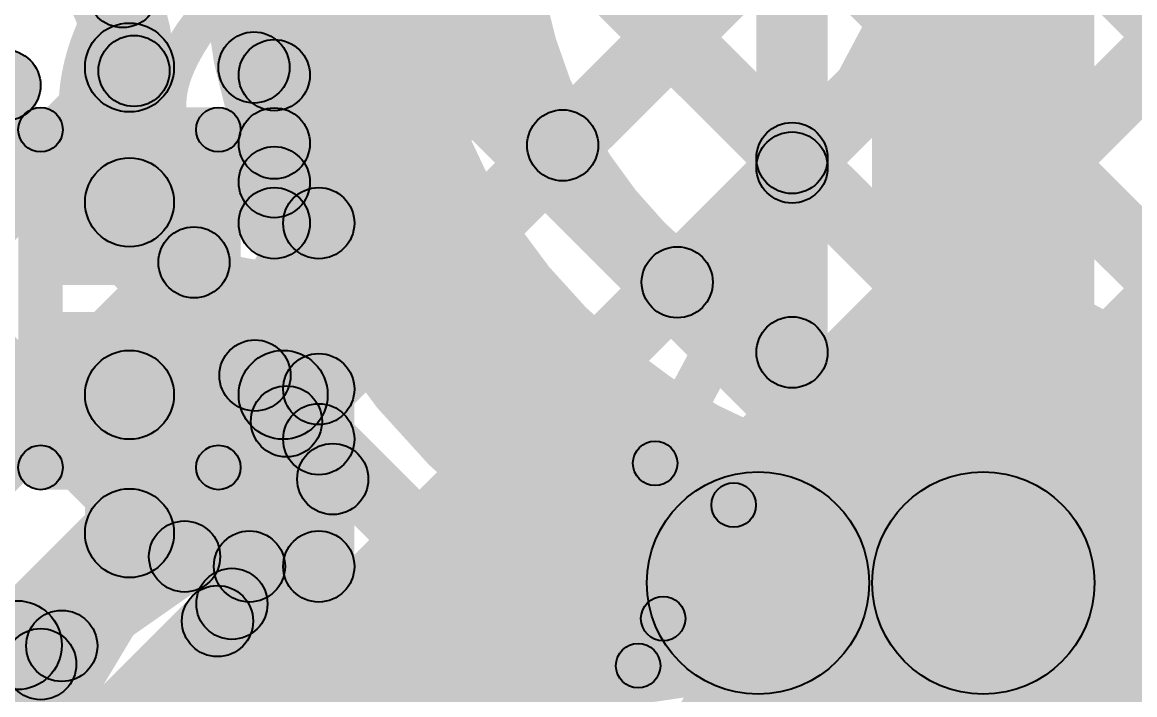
# Model space of a CAD drawing. Header units: millimetres. Extents: x -2.17 to 2.17, y -2.17 to 2.17.
# Drawn here: x 0.8069 to 0.932, y -0.5452 to -0.4695 of the extents above; entities that cross this region are included whole.
import ezdxf

# ---------------------------------------------------------------- set-up
doc = ezdxf.new("R2010")
doc.units = ezdxf.units.MM
doc.header["$MEASUREMENT"] = 0
for name, color, linetype in [('BottomLayer', 5, 'Continuous'), ('BottomOverlay', 54, 'Continuous'), ('BottomPaste', 16, 'Continuous'), ('BottomSolder', 6, 'Continuous'), ('Mechanical2', 216, 'Continuous'), ('TopLayer', 1, 'Continuous'), ('TopOverlay', 2, 'Continuous'), ('TopPaste', 8, 'Continuous'), ('TopSolder', 216, 'Continuous')]:
    doc.layers.add(name, color=color, linetype=linetype)

# ---------------------------------------------------------------- blocks, each defined once
blk = doc.blocks.new('YS_SBZ9032C03R16_B_31')
at = {"layer": 'BottomOverlay', "const_width": 0.005}
blk.add_lwpolyline([(0.174343, -0.0442776, -0.7770826321552268), (-0.174266, -0.0445797)], format="xyb", dxfattribs=at)
blk = doc.blocks.new('R___0201_B_73')
at = {"layer": 'BottomLayer'}
for points in [[(-0.01614165, 0.00728345), (-0.00551175, 0.00728345), (-0.00551175, -0.00728345), (-0.01614165, -0.00728345)], [(0.00551185, 0.00728345), (0.01614175, 0.00728345), (0.01614175, -0.00728345), (0.00551185, -0.00728345)]]:
    blk.add_hatch(color=5, dxfattribs=at).paths.add_polyline_path(points)
at = {"layer": 'BottomOverlay'}
h = blk.add_hatch(color=54, dxfattribs=at)
edge = h.paths.add_edge_path()
edge.add_arc((-0.019, 0.01), 0.0025, 0, 360)
h = blk.add_hatch(color=54, dxfattribs=at)
edge = h.paths.add_edge_path()
edge.add_arc((-0.019, 0.01), 0.0025, 0, 360)
for points in [[(0.019, 0.0125), (0.019, 0.0075), (-0.019, 0.0075), (-0.019, 0.0125)], [(-0.0165, -0.01), (-0.0215, -0.01), (-0.0215, 0.01), (-0.0165, 0.01)], [(0.0215, -0.01), (0.0165, -0.01), (0.0165, 0.01), (0.0215, 0.01)], [(0.019, -0.0075), (0.019, -0.0125), (-0.019, -0.0125), (-0.019, -0.0075)]]:
    blk.add_hatch(color=54, dxfattribs=at).paths.add_polyline_path(points)
h = blk.add_hatch(color=54, dxfattribs=at)
edge = h.paths.add_edge_path()
edge.add_arc((0.019, 0.01), 0.0025, 0, 360)
h = blk.add_hatch(color=54, dxfattribs=at)
edge = h.paths.add_edge_path()
edge.add_arc((0.019, 0.01), 0.0025, 0, 360)
h = blk.add_hatch(color=54, dxfattribs=at)
edge = h.paths.add_edge_path()
edge.add_arc((-0.019, -0.01), 0.0025, 0, 360)
h = blk.add_hatch(color=54, dxfattribs=at)
edge = h.paths.add_edge_path()
edge.add_arc((-0.019, -0.01), 0.0025, 0, 360)
h = blk.add_hatch(color=54, dxfattribs=at)
edge = h.paths.add_edge_path()
edge.add_arc((0.019, -0.01), 0.0025, 0, 360)
h = blk.add_hatch(color=54, dxfattribs=at)
edge = h.paths.add_edge_path()
edge.add_arc((0.019, -0.01), 0.0025, 0, 360)
at = {"layer": 'BottomPaste'}
for points in [[(-0.01614165, 0.00728345), (-0.00551175, 0.00728345), (-0.00551175, -0.00728345), (-0.01614165, -0.00728345)], [(0.00551185, 0.00728345), (0.01614175, 0.00728345), (0.01614175, -0.00728345), (0.00551185, -0.00728345)]]:
    blk.add_hatch(color=16, dxfattribs=at).paths.add_polyline_path(points)
at = {"layer": 'BottomSolder'}
for points in [[(-0.02014165, 0.01128345), (-0.00151175, 0.01128345), (-0.00151175, -0.01128345), (-0.02014165, -0.01128345)], [(0.00151185, 0.01128345), (0.02014175, 0.01128345), (0.02014175, -0.01128345), (0.00151185, -0.01128345)]]:
    blk.add_hatch(color=6, dxfattribs=at).paths.add_polyline_path(points)
at = {"layer": 'BottomOverlay'}
for centre in [(-0.019, 0.01), (-0.019, 0.01), (0.019, 0.01), (0.019, 0.01), (-0.019, -0.01), (-0.019, -0.01), (0.019, -0.01), (0.019, -0.01)]:
    blk.add_circle(centre, 0.0025, dxfattribs=at)
blk = doc.blocks.new('WS2812B_M____228')
at = {"layer": 'TopLayer'}
blk.add_hatch(color=1, dxfattribs=at).paths.add_polyline_path([(-0.09409445, 0.05078745), (-0.03503935, 0.05078745), (-0.03503935, 0.01141735), (-0.09409445, 0.01141735)])
at = {"layer": 'TopOverlay'}
h = blk.add_hatch(color=2, dxfattribs=at)
edge = h.paths.add_edge_path()
edge.add_arc((-0.0699999, 0.0699999), 0.0025, 0, 360)
h = blk.add_hatch(color=2, dxfattribs=at)
edge = h.paths.add_edge_path()
edge.add_arc((-0.0699999, 0.0699999), 0.0025, 0, 360)
for points in [[(-0.0699999, 0.0674999), (-0.0699999, 0.0724999), (0.0699999, 0.0724999), (0.0699999, 0.0674999)], [(-0.07249989999949998, 0.06999984999849997), (-0.06749990000050003, 0.06999995000150004), (-0.06749970000050003, 0.06000025000150003), (-0.07249969999949997, 0.06000014999849997)]]:
    blk.add_hatch(color=2, dxfattribs=at).paths.add_polyline_path(points)
h = blk.add_hatch(color=2, dxfattribs=at)
edge = h.paths.add_edge_path()
edge.add_arc((-0.0910001, 0.061), 0.0025, 0, 360)
h = blk.add_hatch(color=2, dxfattribs=at)
edge = h.paths.add_edge_path()
edge.add_arc((-0.0850001, 0.061), 0.0025, 0, 360)
h = blk.add_hatch(color=2, dxfattribs=at)
edge = h.paths.add_edge_path()
edge.add_arc((-0.0699997, 0.0600002), 0.0025, 0, 360)
at = {"layer": 'TopPaste'}
blk.add_hatch(color=8, dxfattribs=at).paths.add_polyline_path([(-0.09409445, 0.05078745), (-0.03503935, 0.05078745), (-0.03503935, 0.01141735), (-0.09409445, 0.01141735)])
at = {"layer": 'TopSolder'}
blk.add_hatch(color=216, dxfattribs=at).paths.add_polyline_path([(-0.09809445, 0.05478745), (-0.03103935, 0.05478745), (-0.03103935, 0.00741735), (-0.09809445, 0.00741735)])
at = {"layer": 'TopOverlay', "const_width": 0.005}
blk.add_lwpolyline([(-0.0850001, 0.061, 1), (-0.0910001, 0.061, 1)], format="xyb", close=True, dxfattribs=at)
at = {"layer": 'TopOverlay'}
for centre in [(-0.0699999, 0.0699999), (-0.0699999, 0.0699999), (-0.0910001, 0.061), (-0.0850001, 0.061), (-0.0699997, 0.0600002)]:
    blk.add_circle(centre, 0.0025, dxfattribs=at)

msp = doc.modelspace()

# ---------------------------------------------------------------- hatches: boundary and pattern name
at = {"layer": 'BottomLayer'}
for points in [[(0.8048676271247461, -0.6650058271247461), (0.7992107728752539, -0.6593489728752538), (1.292277972875254, -0.1662817728752538), (1.297934827124746, -0.1719386271247462)], [(0.7765833271247461, -0.6650058271247461), (0.7709264728752538, -0.6593489728752538), (1.132493372875254, -0.2977820728752538), (1.138150227124746, -0.3034389271247462)], [(0.7710430271247461, -0.6139775271247462), (0.7653861728752539, -0.6083206728752538), (1.006924772875254, -0.3667820728752538), (1.012581627124746, -0.3724389271247462)], [(0.7713481271247461, -0.6419567271247462), (0.7656912728752538, -0.6362998728752538), (1.035209072875254, -0.3667820728752538), (1.040865927124746, -0.3724389271247462)], [(0.8431119271247461, -0.5136243271247461), (0.8374550728752539, -0.5079674728752539), (0.9786404728752539, -0.3667820728752538), (0.9842973271247462, -0.3724389271247462)], [(0.8186953728752538, -0.4156507271247462), (0.8243522271247461, -0.4099938728752538), (1.073707327124746, -0.6593489728752538), (1.068050472875254, -0.6650058271247461)], [(0.8381119271247461, -0.4903400271247462), (0.8324550728752539, -0.4846831728752539), (0.9065332728752539, -0.4106049728752538), (0.9121901271247461, -0.4162618271247462)], [(0.8477678728752539, -0.4164389271247462), (0.8534247271247462, -0.4107820728752538), (1.101991627124746, -0.6593489728752538), (1.096334772875254, -0.6650058271247461)], [(0.8760521728752538, -0.4164389271247462), (0.8817090271247462, -0.4107820728752538), (1.130275927124746, -0.6593489728752538), (1.124619072875254, -0.6650058271247461)], [(0.8111715728752539, -0.4364112271247462), (0.8168284271247461, -0.4307543728752539), (1.045423027124746, -0.6593489728752538), (1.039766172875254, -0.6650058271247461)], [(0.824, -0.4897838), (0.814, -0.4897838), (0.814, -0.4746105), (0.824, -0.4746105)], [(0.8392835, -0.4921223), (0.8312835, -0.4921223), (0.8312835, -0.4754688), (0.8392835, -0.4754688)], [(0.8324550728752539, -0.4859790271247462), (0.8381119271247461, -0.4803221728752539), (1.017138727124746, -0.6593489728752538), (1.011481872875254, -0.6650058271247461)], [(0.8352835, -0.4961223), (0.8352835, -0.4881223), (0.8402835, -0.4881223), (0.8402835, -0.4961223)], [(0.8442835, -0.5307523), (0.8362835, -0.5307523), (0.8362835, -0.4921223), (0.8442835, -0.4921223)], [(0.8017166, -0.5164373), (0.8017166, -0.5064373), (0.819, -0.5064373), (0.819, -0.5164373)], [(0.819, -0.5164373), (0.819, -0.5064373), (0.8362834, -0.5064373), (0.8362834, -0.5164373)], [(0.824, -0.527), (0.814, -0.527), (0.814, -0.5114373), (0.824, -0.5114373)], [(0.8374550728752539, -0.5192633271247461), (0.8431119271247461, -0.5136064728752538), (1.008190627124746, -0.6786851728752539), (1.002533772875254, -0.6843420271247461)], [(0.8099250339059327, -0.5431460339059327), (0.8028539660940672, -0.5360749660940672), (0.8154644660940672, -0.5234644660940673), (0.8225355339059328, -0.5305355339059328)], [(0.8324878, -0.5347523), (0.8324878, -0.5267523), (0.8402835, -0.5267523), (0.8402835, -0.5347523)], [(0.8276914728752539, -0.5377840271247462), (0.8333483271247462, -0.5321271728752539), (1.008190627124746, -0.7069694728752538), (1.002533772875254, -0.7126263271247462)], [(0.8191174271247461, -0.5523384271247461), (0.8134605728752539, -0.5466815728752539), (0.8260710728752538, -0.5340710728752539), (0.8317279271247462, -0.5397279271247462)]]:
    msp.add_hatch(color=5, dxfattribs=at).paths.add_polyline_path(points)
h = msp.add_hatch(color=5, dxfattribs=at)
edge = h.paths.add_edge_path()
edge.add_arc((0.819, -0.4746105), 0.005, 0, 360)
h = msp.add_hatch(color=5, dxfattribs=at)
edge = h.paths.add_edge_path()
edge.add_arc((0.819, -0.4746105), 0.005, 0, 360)
h = msp.add_hatch(color=5, dxfattribs=at)
edge = h.paths.add_edge_path()
edge.add_arc((0.833, -0.4746105), 0.004, 0, 360)
h = msp.add_hatch(color=5, dxfattribs=at)
edge = h.paths.add_edge_path()
edge.add_arc((0.8352835, -0.4754688), 0.004, 0, 360)
h = msp.add_hatch(color=5, dxfattribs=at)
edge = h.paths.add_edge_path()
edge.add_arc((0.805, -0.4766105), 0.004, 0, 360)
h = msp.add_hatch(color=5, dxfattribs=at)
edge = h.paths.add_edge_path()
edge.add_arc((0.8352835, -0.4831506), 0.004, 0, 360)
h = msp.add_hatch(color=5, dxfattribs=at)
edge = h.paths.add_edge_path()
edge.add_arc((0.8352835, -0.4875116), 0.004, 0, 360)
h = msp.add_hatch(color=5, dxfattribs=at)
edge = h.paths.add_edge_path()
edge.add_arc((0.819, -0.4897838), 0.005, 0, 360)
h = msp.add_hatch(color=5, dxfattribs=at)
edge = h.paths.add_edge_path()
edge.add_arc((0.8352835, -0.4921223), 0.004, 0, 360)
h = msp.add_hatch(color=5, dxfattribs=at)
edge = h.paths.add_edge_path()
edge.add_arc((0.8352835, -0.4921223), 0.004, 0, 360)
h = msp.add_hatch(color=5, dxfattribs=at)
edge = h.paths.add_edge_path()
edge.add_arc((0.8402835, -0.4921223), 0.004, 0, 360)
h = msp.add_hatch(color=5, dxfattribs=at)
edge = h.paths.add_edge_path()
edge.add_arc((0.8402835, -0.4921223), 0.004, 0, 360)
h = msp.add_hatch(color=5, dxfattribs=at)
edge = h.paths.add_edge_path()
edge.add_arc((0.819, -0.5114373), 0.005, 0, 360)
h = msp.add_hatch(color=5, dxfattribs=at)
edge = h.paths.add_edge_path()
edge.add_arc((0.819, -0.5114373), 0.005, 0, 360)
h = msp.add_hatch(color=5, dxfattribs=at)
edge = h.paths.add_edge_path()
edge.add_arc((0.819, -0.5114373), 0.005, 0, 360)
h = msp.add_hatch(color=5, dxfattribs=at)
edge = h.paths.add_edge_path()
edge.add_arc((0.8362834, -0.5114373), 0.005, 0, 360)
h = msp.add_hatch(color=5, dxfattribs=at)
edge = h.paths.add_edge_path()
edge.add_arc((0.8402835, -0.5107959), 0.004, 0, 360)
h = msp.add_hatch(color=5, dxfattribs=at)
edge = h.paths.add_edge_path()
edge.add_arc((0.8402835, -0.5164349), 0.004, 0, 360)
h = msp.add_hatch(color=5, dxfattribs=at)
edge = h.paths.add_edge_path()
edge.add_arc((0.819, -0.527), 0.005, 0, 360)
h = msp.add_hatch(color=5, dxfattribs=at)
edge = h.paths.add_edge_path()
edge.add_arc((0.819, -0.527), 0.005, 0, 360)
h = msp.add_hatch(color=5, dxfattribs=at)
edge = h.paths.add_edge_path()
edge.add_arc((0.8324878, -0.5307523), 0.004, 0, 360)
h = msp.add_hatch(color=5, dxfattribs=at)
edge = h.paths.add_edge_path()
edge.add_arc((0.8324878, -0.5307523), 0.004, 0, 360)
h = msp.add_hatch(color=5, dxfattribs=at)
edge = h.paths.add_edge_path()
edge.add_arc((0.8324878, -0.5307523), 0.004, 0, 360)
h = msp.add_hatch(color=5, dxfattribs=at)
edge = h.paths.add_edge_path()
edge.add_arc((0.8402835, -0.5307523), 0.004, 0, 360)
h = msp.add_hatch(color=5, dxfattribs=at)
edge = h.paths.add_edge_path()
edge.add_arc((0.8402835, -0.5307523), 0.004, 0, 360)
h = msp.add_hatch(color=5, dxfattribs=at)
edge = h.paths.add_edge_path()
edge.add_arc((0.8305199, -0.5349556), 0.004, 0, 360)
h = msp.add_hatch(color=5, dxfattribs=at)
edge = h.paths.add_edge_path()
edge.add_arc((0.8288995, -0.5368995), 0.004, 0, 360)
h = msp.add_hatch(color=5, dxfattribs=at)
edge = h.paths.add_edge_path()
edge.add_arc((0.8288995, -0.5368995), 0.004, 0, 360)
h = msp.add_hatch(color=5, dxfattribs=at)
edge = h.paths.add_edge_path()
edge.add_arc((0.8288995, -0.5368995), 0.004, 0, 360)
h = msp.add_hatch(color=5, dxfattribs=at)
edge = h.paths.add_edge_path()
edge.add_arc((0.8063895, -0.5396105), 0.005, 0, 360)
h = msp.add_hatch(color=5, dxfattribs=at)
edge = h.paths.add_edge_path()
edge.add_arc((0.8063895, -0.5396105), 0.005, 0, 360)
at = {"layer": 'TopLayer'}
for points in [[(0.8975, -0.5066625), (0.8895, -0.5066625), (0.8895, -0.4296418), (0.8975, -0.4296418)], [(0.9275, -0.5326105), (0.9025, -0.5326105), (0.9025, -0.4296418), (0.9275, -0.4296418)], [(0.8579863728752538, -0.4549415271247462), (0.8636432271247462, -0.4492846728752539), (0.8963284271247461, -0.4819698728752538), (0.8906715728752539, -0.4876267271247461)], [(0.8705357271247461, -0.4862005271247462), (0.8648788728752539, -0.4805436728752538), (0.8906715728752539, -0.4547509728752538), (0.8963284271247461, -0.4604078271247461)], [(0.7836740728752538, -0.4654821271247461), (0.7893309271247462, -0.4598252728752539), (0.8359393271247462, -0.5064336728752539), (0.8302824728752538, -0.5120905271247461)], [(0.7893284271247462, -0.5108392271247462), (0.7836715728752539, -0.5051823728752538), (0.8166819728752539, -0.4721719728752539), (0.8223388271247462, -0.4778288271247462)], [(0.8834138271247461, -0.5016067271247462), (0.8777569728752539, -0.4959498728752539), (0.8906715728752539, -0.4830352728752538), (0.8963284271247461, -0.4886921271247461)], [(0.7836715728752539, -0.4937639271247461), (0.7893284271247462, -0.4881070728752538), (0.8280229271247461, -0.5268015728752539), (0.8223660728752539, -0.5324584271247461)], [(0.7893284271247462, -0.5391235271247461), (0.7836715728752539, -0.5334666728752538), (0.8234267728752539, -0.4937114728752539), (0.8290836271247461, -0.4993683271247462)], [(0.8142164271247462, -0.5425198271247461), (0.8085595728752538, -0.5368629728752539), (0.8338233728752539, -0.5115991728752538), (0.8394802271247461, -0.5172560271247462)], [(0.7836715728752539, -0.5220482271247462), (0.7893284271247462, -0.5163913728752538), (0.8118481271247462, -0.5389110728752539), (0.8061912728752538, -0.5445679271247461)], [(0.8896714, -0.5451105), (0.8896714, -0.5201105), (0.915, -0.5201105), (0.915, -0.5451105)]]:
    msp.add_hatch(color=1, dxfattribs=at).paths.add_polyline_path(points)
h = msp.add_hatch(color=1, dxfattribs=at)
edge = h.paths.add_edge_path()
edge.add_arc((0.8182505, -0.4661174), 0.004, 0, 360)
h = msp.add_hatch(color=1, dxfattribs=at)
edge = h.paths.add_edge_path()
edge.add_arc((0.8195104, -0.4750004), 0.004, 0, 360)
h = msp.add_hatch(color=1, dxfattribs=at)
edge = h.paths.add_edge_path()
edge.add_arc((0.8677073, -0.4833721), 0.004, 0, 360)
h = msp.add_hatch(color=1, dxfattribs=at)
edge = h.paths.add_edge_path()
edge.add_arc((0.8935, -0.4847983), 0.004, 0, 360)
h = msp.add_hatch(color=1, dxfattribs=at)
edge = h.paths.add_edge_path()
edge.add_arc((0.8935, -0.4858637), 0.004, 0, 360)
h = msp.add_hatch(color=1, dxfattribs=at)
edge = h.paths.add_edge_path()
edge.add_arc((0.8262552, -0.4965399), 0.004, 0, 360)
h = msp.add_hatch(color=1, dxfattribs=at)
edge = h.paths.add_edge_path()
edge.add_arc((0.8805854, -0.4987783), 0.004, 0, 360)
h = msp.add_hatch(color=1, dxfattribs=at)
edge = h.paths.add_edge_path()
edge.add_arc((0.8935, -0.5066625), 0.004, 0, 360)
h = msp.add_hatch(color=1, dxfattribs=at)
edge = h.paths.add_edge_path()
edge.add_arc((0.8935, -0.5066625), 0.004, 0, 360)
h = msp.add_hatch(color=1, dxfattribs=at)
edge = h.paths.add_edge_path()
edge.add_arc((0.8331109, -0.5092621), 0.004, 0, 360)
h = msp.add_hatch(color=1, dxfattribs=at)
edge = h.paths.add_edge_path()
edge.add_arc((0.8366518, -0.5144276), 0.004, 0, 360)
h = msp.add_hatch(color=1, dxfattribs=at)
edge = h.paths.add_edge_path()
edge.add_arc((0.8418547, -0.5209153), 0.004, 0, 360)
h = msp.add_hatch(color=1, dxfattribs=at)
edge = h.paths.add_edge_path()
edge.add_arc((0.8418547, -0.5209153), 0.004, 0, 360)
h = msp.add_hatch(color=1, dxfattribs=at)
edge = h.paths.add_edge_path()
edge.add_arc((0.8896714, -0.5326105), 0.0125, 0, 360)
h = msp.add_hatch(color=1, dxfattribs=at)
edge = h.paths.add_edge_path()
edge.add_arc((0.8896714, -0.5326105), 0.0125, 0, 360)
h = msp.add_hatch(color=1, dxfattribs=at)
edge = h.paths.add_edge_path()
edge.add_arc((0.915, -0.5326105), 0.0125, 0, 360)
h = msp.add_hatch(color=1, dxfattribs=at)
edge = h.paths.add_edge_path()
edge.add_arc((0.915, -0.5326105), 0.0125, 0, 360)
h = msp.add_hatch(color=1, dxfattribs=at)
edge = h.paths.add_edge_path()
edge.add_arc((0.915, -0.5326105), 0.0125, 0, 360)
h = msp.add_hatch(color=1, dxfattribs=at)
edge = h.paths.add_edge_path()
edge.add_arc((0.8251945, -0.52963), 0.004, 0, 360)
h = msp.add_hatch(color=1, dxfattribs=at)
edge = h.paths.add_edge_path()
edge.add_arc((0.811388, -0.5396914), 0.004, 0, 360)
h = msp.add_hatch(color=1, dxfattribs=at)
edge = h.paths.add_edge_path()
edge.add_arc((0.8090197, -0.5417395), 0.004, 0, 360)

# ---------------------------------------------------------------- linework, layer by layer
at = {"layer": 'BottomLayer'}
for points, const_width in [([(0.814, -0.4447274, -0.2909872012780889), (0.833, -0.4746105)], 0.008), ([(0.8, -0.4556105, -0.4142135623730951), (0.819, -0.4746105)], 0.01), ([(0.805, -0.4766105, -0.02595544024780172), (0.8027165, -0.4785697)], 0.008), ([(0.8324878, -0.5307523, -0.1292270834689274), (0.8288995, -0.5368995)], 0.008), ([(0.8324878, -0.5307523, -0.1292270834689274), (0.8288995, -0.5368995)], 0.008)]:
    msp.add_lwpolyline(points, format="xyb", dxfattribs=dict(at, const_width=const_width))
for centre, radius in [((0.819, -0.4746105), 0.005), ((0.819, -0.4746105), 0.005), ((0.833, -0.4746105), 0.004), ((0.8352835, -0.4754688), 0.004), ((0.805, -0.4766105), 0.004), ((0.8352835, -0.4831506), 0.004), ((0.8352835, -0.4875116), 0.004), ((0.819, -0.4897838), 0.005), ((0.8352835, -0.4921223), 0.004), ((0.8352835, -0.4921223), 0.004), ((0.8402835, -0.4921223), 0.004), ((0.8402835, -0.4921223), 0.004), ((0.819, -0.5114373), 0.005), ((0.819, -0.5114373), 0.005), ((0.819, -0.5114373), 0.005), ((0.8362834, -0.5114373), 0.005), ((0.8402835, -0.5107959), 0.004), ((0.8402835, -0.5164349), 0.004), ((0.819, -0.527), 0.005), ((0.819, -0.527), 0.005), ((0.8324878, -0.5307523), 0.004), ((0.8324878, -0.5307523), 0.004), ((0.8324878, -0.5307523), 0.004), ((0.8402835, -0.5307523), 0.004), ((0.8402835, -0.5307523), 0.004), ((0.8305199, -0.5349556), 0.004), ((0.8288995, -0.5368995), 0.004), ((0.8288995, -0.5368995), 0.004), ((0.8288995, -0.5368995), 0.004), ((0.8063895, -0.5396105), 0.005), ((0.8063895, -0.5396105), 0.005)]:
    msp.add_circle(centre, radius, dxfattribs=at)
at = {"layer": 'Mechanical2', "const_width": 0.01}
for points in [[(2.1653543, 0.001, 1), (-2.1653543, 0.001, 1)], [(2.081354, -0.01, 1), (-2.049354, -0.01, 1)], [(1.8405512, 0.001, 1), (-1.8405512, 0.001, 1)], [(1.6437008, 0.001, 1), (-1.6437008, 0.001, 1)], [(1.503937, 0, 1), (-1.503937, 0, 1)], [(1.3070866, 0.001, 1), (-1.3070866, 0.001, 1)], [(1.1732283, 0.001, 1), (-1.1732283, 0.001, 1)], [(0.976378, 0.001, 1), (-0.976378, 0.001, 1)], [(0.8425197, 0.001, 1), (-0.8425197, 0.001, 1)]]:
    msp.add_lwpolyline(points, format="xyb", close=True, dxfattribs=at)
at = {"layer": 'TopLayer'}
for points, const_width in [([(0.765, -0.4630274, -0.4142135623730951), (0.8147514, -0.413276)], 0.025), ([(0.915, -0.5326105, -0.4142135623730951), (0.8393148, -0.4569253)], 0.025), ([(0.8418547, -0.5209153, -0.1816430388637372), (0.8178148, -0.4569253)], 0.008), ([(0.8935, -0.5066625, -0.2991704158664774), (0.8608148, -0.4569253)], 0.008), ([(0.8012025, -0.5493308, -0.1031407833853507), (0.8418547, -0.5209153)], 0.008), ([(0.7896714, -0.6326105, -0.4142135623730951), (0.8896714, -0.5326105)], 0.025), ([(1.0305479, -0.5381415, -0.4142135623730951), (0.9305479, -0.6381415)], 0.025)]:
    msp.add_lwpolyline(points, format="xyb", dxfattribs=dict(at, const_width=const_width))
for centre, radius in [((0.8182505, -0.4661174), 0.004), ((0.8195104, -0.4750004), 0.004), ((0.8677073, -0.4833721), 0.004), ((0.8935, -0.4847983), 0.004), ((0.8935, -0.4858637), 0.004), ((0.8262552, -0.4965399), 0.004), ((0.8805854, -0.4987783), 0.004), ((0.8935, -0.5066625), 0.004), ((0.8935, -0.5066625), 0.004), ((0.8331109, -0.5092621), 0.004), ((0.8366518, -0.5144276), 0.004), ((0.8418547, -0.5209153), 0.004), ((0.8418547, -0.5209153), 0.004), ((0.8896714, -0.5326105), 0.0125), ((0.8896714, -0.5326105), 0.0125), ((0.915, -0.5326105), 0.0125), ((0.915, -0.5326105), 0.0125), ((0.915, -0.5326105), 0.0125), ((0.8251945, -0.52963), 0.004), ((0.811388, -0.5396914), 0.004), ((0.8090197, -0.5417395), 0.004)]:
    msp.add_circle(centre, radius, dxfattribs=at)

# ---------------------------------------------------------------- block references
for name, p, rotation in [('WS2812B_M____228', (0.9727741, -0.490203), 62), ('R___0201_B_73', (0.819, -0.5006105), 270), ('YS_SBZ9032C03R16_B_31', (0.912, -0.7066105), 180)]:
    msp.add_blockref(name, p, dxfattribs=dict(rotation=rotation))

# ---------------------------------------------------------------- texts
at = {"layer": 'TopOverlay'}
msp.add_text('@', height=0.04, rotation=332.0000000000001, dxfattribs=at).set_placement((0.804, -0.4776105))

doc.saveas('drawing.dxf')
